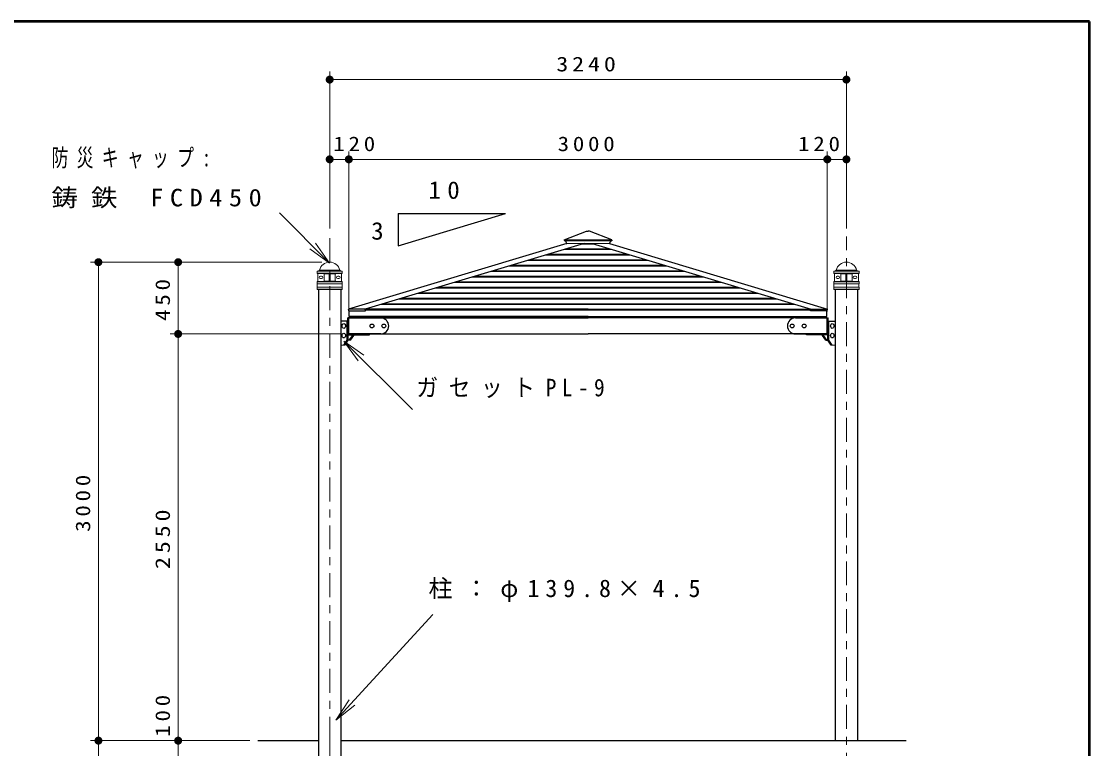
# Model space of a CAD drawing. Units: millimetres on the paper, scale 1:50. Extents: x -365 to 143, y 0 to 257.
# Drawn here: x -134 to 0, y 165.8 to 257 of the extents above; entities that cross this region are included whole.
import ezdxf
from ezdxf.enums import TextEntityAlignment as Align

# ---------------------------------------------------------------- set-up
doc = ezdxf.new("R2010")
doc.units = ezdxf.units.MM
doc.linetypes.add('USER2', pattern=[6, 3, -1, 1, -1])
doc.layers.add('LY_1', color=7, linetype='Continuous', lineweight=25)
doc.layers.add('LY_2', color=7, linetype='Continuous', lineweight=13)
doc.styles.add('ＭＳ ゴシック', font='')
doc.styles.get('ＭＳ ゴシック').set_extended_font_data('MS Gothic')

# ---------------------------------------------------------------- blocks, each defined once
blk = doc.blocks.new('filled_dot')
at = {"color": 0, "linetype": 'Continuous', "lineweight": -2, "const_width": 1.25}
blk.add_lwpolyline([(-0.625, 0, 1), (0.625, 0, 1)], format="xyb", close=True, dxfattribs=at)
blk = doc.blocks.new('open_arrow')
at = {"color": 0, "linetype": 'Continuous', "lineweight": -2}
blk.add_lwpolyline([(7.5, 1.25), (0, 0), (7.5, -1.25)], dxfattribs=at)

msp = doc.modelspace()

# ---------------------------------------------------------------- linework, layer by layer
at = {"layer": 'LY_1', "lineweight": 13}
for p, q in [((-95.298, 231.028), (-95.298, 250.697)), ((-30.498, 231.028), (-30.498, 250.697)), ((-95.298, 249.697), (-30.498, 249.697)), ((-92.898, 220.606), (-92.898, 240.697)), ((-32.898, 220.606), (-32.898, 240.697)), ((-95.298, 239.697), (-89.011, 239.697)), ((-92.898, 239.697), (-32.898, 239.697)), ((-36.663, 239.697), (-30.498, 239.697)), ((-95.301, 226.695), (-101.584, 232.977)), ((-96.298, 226.804), (-125.298, 226.804)), ((-124.298, 166.804), (-124.298, 226.804)), ((-114.298, 217.804), (-114.298, 226.804)), ((-96.878, 225.666), (-96.858, 225.686)), ((-96.878, 225.666), (-96.878, 225.406)), ((-96.878, 225.666), (-93.718, 225.666)), ((-96.878, 225.406), (-93.718, 225.406)), ((-96.878, 225.406), (-96.858, 225.386)), ((-96.858, 225.686), (-93.738, 225.686)), ((-96.858, 225.386), (-96.036, 225.35)), ((-96.858, 225.386), (-93.738, 225.386)), ((-96.798, 225.382), (-96.798, 224.39)), ((-96.696, 225.686), (-96.578, 225.804)), ((-96.578, 225.804), (-94.018, 225.804)), ((-95.998, 225.348), (-95.368, 225.348)), ((-95.998, 225.31), (-95.998, 224.461)), ((-95.368, 225.346), (-95.368, 224.426)), ((-94.598, 225.348), (-95.228, 225.348)), ((-95.228, 225.346), (-95.228, 224.426)), ((-94.598, 225.31), (-94.598, 224.461)), ((-93.738, 225.386), (-94.56, 225.35)), ((-93.9, 225.686), (-94.018, 225.804)), ((-93.798, 225.382), (-93.798, 224.39)), ((-93.738, 225.686), (-93.718, 225.666)), ((-93.738, 225.386), (-93.718, 225.406)), ((-93.718, 225.666), (-93.718, 225.406)), ((-32.078, 225.666), (-32.058, 225.686)), ((-32.078, 225.666), (-32.078, 225.406)), ((-32.078, 225.666), (-28.918, 225.666)), ((-32.078, 225.406), (-28.918, 225.406)), ((-32.078, 225.406), (-32.058, 225.386)), ((-32.058, 225.686), (-28.938, 225.686)), ((-32.058, 225.386), (-31.236, 225.35)), ((-32.058, 225.386), (-28.938, 225.386)), ((-31.998, 225.382), (-31.998, 224.39)), ((-31.896, 225.686), (-31.778, 225.804)), ((-31.778, 225.804), (-29.218, 225.804)), ((-31.198, 225.348), (-30.568, 225.348)), ((-31.198, 225.31), (-31.198, 224.461)), ((-30.568, 225.346), (-30.568, 224.426)), ((-29.798, 225.348), (-30.428, 225.348)), ((-30.428, 225.346), (-30.428, 224.426)), ((-29.798, 225.31), (-29.798, 224.461)), ((-28.938, 225.386), (-29.76, 225.35)), ((-29.1, 225.686), (-29.218, 225.804)), ((-28.998, 225.382), (-28.998, 224.39)), ((-28.938, 225.686), (-28.918, 225.666)), ((-28.938, 225.386), (-28.918, 225.406)), ((-28.918, 225.666), (-28.918, 225.406)), ((-96.838, 224.386), (-96.878, 224.346)), ((-96.878, 224.346), (-93.718, 224.346)), ((-96.878, 224.346), (-96.878, 224.106)), ((-96.878, 224.106), (-93.718, 224.106)), ((-96.878, 224.106), (-96.858, 224.086)), ((-96.858, 224.086), (-93.738, 224.086)), ((-96.858, 224.086), (-96.858, 223.686)), ((-96.838, 224.386), (-96.036, 224.421)), ((-96.838, 224.386), (-93.758, 224.386)), ((-96.448, 225.036), (-96.308, 225.036)), ((-96.448, 224.736), (-96.308, 224.736)), ((-95.998, 224.422), (-95.368, 224.422)), ((-94.598, 224.422), (-95.228, 224.422)), ((-93.758, 224.386), (-94.56, 224.421)), ((-94.148, 225.036), (-94.288, 225.036)), ((-94.148, 224.736), (-94.288, 224.736)), ((-93.758, 224.386), (-93.718, 224.346)), ((-93.718, 224.106), (-93.738, 224.086)), ((-93.738, 224.086), (-93.738, 223.686)), ((-93.718, 224.346), (-93.718, 224.106)), ((-32.038, 224.386), (-32.078, 224.346)), ((-32.078, 224.346), (-28.918, 224.346)), ((-32.078, 224.346), (-32.078, 224.106)), ((-32.078, 224.106), (-28.918, 224.106)), ((-32.078, 224.106), (-32.058, 224.086)), ((-32.058, 224.086), (-28.938, 224.086)), ((-32.058, 224.086), (-32.058, 223.686)), ((-32.038, 224.386), (-31.236, 224.421)), ((-32.038, 224.386), (-28.958, 224.386)), ((-31.648, 225.036), (-31.508, 225.036)), ((-31.648, 224.736), (-31.508, 224.736)), ((-31.198, 224.422), (-30.568, 224.422)), ((-29.798, 224.422), (-30.428, 224.422)), ((-28.958, 224.386), (-29.76, 224.421)), ((-29.348, 225.036), (-29.488, 225.036)), ((-29.348, 224.736), (-29.488, 224.736)), ((-28.958, 224.386), (-28.918, 224.346)), ((-28.918, 224.106), (-28.938, 224.086)), ((-28.938, 224.086), (-28.938, 223.686)), ((-28.918, 224.346), (-28.918, 224.106)), ((-96.858, 223.686), (-96.878, 223.666)), ((-96.878, 223.666), (-93.718, 223.666)), ((-96.878, 223.666), (-96.878, 223.426)), ((-96.878, 223.426), (-93.718, 223.426)), ((-96.878, 223.426), (-96.838, 223.386)), ((-96.858, 223.686), (-93.738, 223.686)), ((-96.838, 223.386), (-93.758, 223.386)), ((-93.718, 223.426), (-93.758, 223.386)), ((-93.738, 223.686), (-93.718, 223.666)), ((-93.718, 223.666), (-93.718, 223.426)), ((-32.058, 223.686), (-32.078, 223.666)), ((-32.078, 223.666), (-28.918, 223.666)), ((-32.078, 223.666), (-32.078, 223.426)), ((-32.078, 223.426), (-28.918, 223.426)), ((-32.078, 223.426), (-32.038, 223.386)), ((-32.058, 223.686), (-28.938, 223.686)), ((-32.038, 223.386), (-28.958, 223.386)), ((-28.918, 223.426), (-28.958, 223.386)), ((-28.938, 223.686), (-28.918, 223.666)), ((-28.918, 223.666), (-28.918, 223.426)), ((-93.818, 217.804), (-115.298, 217.804)), ((-114.298, 166.804), (-114.298, 217.804)), ((-93.4, 216.404), (-93.9, 216.404)), ((-93.504, 216.914), (-84.909, 208.32)), ((-32.395, 216.404), (-31.896, 216.404)), ((-94.534, 169.385), (-82.373, 182.61)), ((-114.298, 164.804), (-114.298, 173.076)), ((-105.298, 166.804), (-125.298, 166.804)), ((-105.298, 166.804), (-125.298, 166.804)), ((-124.298, 149.804), (-124.298, 166.804))]:
    msp.add_line(p, q, dxfattribs=at)
at = {"layer": 'LY_1'}
for p, q in [((-86.725, 228.865), (-73.245, 232.909)), ((-86.725, 232.909), (-73.245, 232.909)), ((-86.725, 232.909), (-86.725, 228.865)), ((-96.696, 223.386), (-96.696, 166.804)), ((-93.9, 223.386), (-93.9, 166.804)), ((-31.896, 223.386), (-31.896, 166.804)), ((-29.1, 223.386), (-29.1, 166.804)), ((-92.838, 219.973), (-92.838, 220.685)), ((-62.898, 219.973), (-92.838, 219.973)), ((-62.898, 219.973), (-32.958, 219.973)), ((-32.958, 219.973), (-32.958, 220.685)), ((-93.103, 217.004), (-93.103, 219.404)), ((-92.976, 217.004), (-92.976, 219.404)), ((-32.82, 217.004), (-32.82, 219.404)), ((-32.693, 217.004), (-32.693, 219.404)), ((-92.834, 217.004), (-92.41, 217.604)), ((-92.707, 217.004), (-92.283, 217.604)), ((-92.41, 217.604), (-92.41, 217.804)), ((-92.283, 217.604), (-92.41, 217.604)), ((-92.283, 217.604), (-92.283, 217.804)), ((-33.513, 217.604), (-33.513, 217.804)), ((-33.513, 217.604), (-33.385, 217.604)), ((-33.088, 217.004), (-33.513, 217.604)), ((-33.385, 217.604), (-33.385, 217.804)), ((-32.961, 217.004), (-33.385, 217.604)), ((-93.527, 216.404), (-93.103, 217.004)), ((-93.4, 216.404), (-92.976, 217.004)), ((-92.707, 217.004), (-93.103, 217.004)), ((-33.088, 217.004), (-32.693, 217.004)), ((-32.395, 216.404), (-32.82, 217.004)), ((-32.268, 216.404), (-32.693, 217.004)), ((-104.298, 166.804), (-96.696, 166.804)), ((-96.696, 166.804), (-96.696, 157.984)), ((-93.9, 166.804), (-23.005, 166.804)), ((-93.9, 166.804), (-93.9, 157.984))]:
    msp.add_line(p, q, dxfattribs=at)
at = {"layer": 'LY_1', "color": 2}
for p, q in [((-65.879, 229.596), (-63.096, 230.704)), ((-63.096, 230.704), (-62.898, 230.704)), ((-62.699, 230.704), (-62.898, 230.704)), ((-59.916, 229.596), (-62.699, 230.704)), ((-65.89, 229.57), (-65.861, 229.496)), ((-65.727, 229.483), (-65.591, 229.143)), ((-60.069, 229.483), (-60.204, 229.143)), ((-59.905, 229.57), (-59.935, 229.496)), ((-92.898, 219.404), (-93.9, 219.404)), ((-32.898, 219.404), (-31.896, 219.404))]:
    msp.add_line(p, q, dxfattribs=at)
at = {"layer": 'LY_1', "linetype": 'USER2', "lineweight": 13}
for p, q in [((-95.298, 166.804), (-95.298, 230.028)), ((-30.498, 162.29), (-30.498, 230.028)), ((-95.298, 166.804), (-95.298, 147.759))]:
    msp.add_line(p, q, dxfattribs=at)
at = {"layer": 'LY_1', "color": 131}
for p, q in [((-65.569, 229.13), (-92.922, 220.924)), ((-63.403, 229.13), (-90.859, 220.893)), ((-62.392, 229.13), (-34.937, 220.893)), ((-60.227, 229.13), (-32.874, 220.924)), ((-92.883, 220.685), (-92.943, 220.884)), ((-92.898, 217.884), (-92.898, 219.724)), ((-92.883, 220.685), (-90.796, 220.685)), ((-92.818, 219.804), (-62.898, 219.804)), ((-92.798, 219.804), (-92.798, 219.868)), ((-62.898, 219.868), (-92.798, 219.868)), ((-91.918, 219.804), (-92.798, 219.804)), ((-92.718, 219.804), (-91.878, 219.804)), ((-91.862, 219.973), (-91.862, 219.924)), ((-90.796, 220.685), (-90.859, 220.893)), ((-62.898, 219.868), (-32.998, 219.868)), ((-32.978, 219.804), (-62.898, 219.804)), ((-34.999, 220.685), (-34.937, 220.893)), ((-32.912, 220.685), (-34.999, 220.685)), ((-33.934, 219.973), (-33.934, 219.924)), ((-33.078, 219.804), (-33.918, 219.804)), ((-33.878, 219.804), (-32.998, 219.804)), ((-32.998, 219.804), (-32.998, 219.868)), ((-32.912, 220.685), (-32.852, 220.884)), ((-32.898, 217.884), (-32.898, 219.724)), ((-92.898, 217.804), (-92.898, 219.404)), ((-32.898, 217.804), (-32.898, 219.404)), ((-92.283, 217.804), (-92.898, 217.804)), ((-92.818, 217.804), (-62.898, 217.804)), ((-32.978, 217.804), (-62.898, 217.804)), ((-33.513, 217.804), (-32.898, 217.804))]:
    msp.add_line(p, q, dxfattribs=at)
at = {"layer": 'LY_1', "color": 2, "lineweight": 13}
for p, q in [((-65.888, 229.589), (-62.898, 229.589)), ((-65.842, 229.483), (-62.898, 229.483)), ((-65.572, 229.13), (-62.898, 229.13)), ((-59.907, 229.589), (-62.898, 229.589)), ((-59.953, 229.483), (-62.898, 229.483)), ((-60.223, 229.13), (-62.898, 229.13))]:
    msp.add_line(p, q, dxfattribs=at)
at = {"layer": 'LY_1', "color": 12, "lineweight": 13}
for p, q in [((-63.588, 229.075), (-62.898, 229.075)), ((-62.208, 229.075), (-62.898, 229.075)), ((-67.871, 227.79), (-62.898, 227.79)), ((-65.886, 228.385), (-62.898, 228.385)), ((-65.572, 228.479), (-62.898, 228.479)), ((-60.223, 228.479), (-62.898, 228.479)), ((-59.909, 228.385), (-62.898, 228.385)), ((-57.925, 227.79), (-62.898, 227.79)), ((-72.468, 226.411), (-62.898, 226.411)), ((-70.484, 227.006), (-62.898, 227.006)), ((-70.17, 227.1), (-62.898, 227.1)), ((-68.185, 227.695), (-62.898, 227.695)), ((-57.61, 227.695), (-62.898, 227.695)), ((-55.626, 227.1), (-62.898, 227.1)), ((-55.312, 227.006), (-62.898, 227.006)), ((-53.327, 226.411), (-62.898, 226.411)), ((-75.081, 225.627), (-62.898, 225.627)), ((-74.767, 225.721), (-62.898, 225.721)), ((-72.783, 226.316), (-62.898, 226.316)), ((-53.013, 226.316), (-62.898, 226.316)), ((-51.028, 225.721), (-62.898, 225.721)), ((-50.714, 225.627), (-62.898, 225.627)), ((-79.679, 224.247), (-62.898, 224.247)), ((-79.365, 224.342), (-62.898, 224.342)), ((-77.38, 224.937), (-62.898, 224.937)), ((-77.066, 225.031), (-62.898, 225.031)), ((-48.73, 225.031), (-62.898, 225.031)), ((-48.415, 224.937), (-62.898, 224.937)), ((-46.431, 224.342), (-62.898, 224.342)), ((-46.116, 224.247), (-62.898, 224.247)), ((-84.277, 222.868), (-62.898, 222.868)), ((-83.962, 222.962), (-62.898, 222.962)), ((-81.978, 223.558), (-62.898, 223.558)), ((-81.663, 223.652), (-62.898, 223.652)), ((-44.132, 223.652), (-62.898, 223.652)), ((-43.818, 223.558), (-62.898, 223.558)), ((-41.833, 222.962), (-62.898, 222.962)), ((-41.519, 222.868), (-62.898, 222.868)), ((-88.874, 221.489), (-62.898, 221.489)), ((-88.56, 221.583), (-62.898, 221.583)), ((-86.575, 222.178), (-62.898, 222.178)), ((-86.261, 222.273), (-62.898, 222.273)), ((-39.534, 222.273), (-62.898, 222.273)), ((-39.22, 222.178), (-62.898, 222.178)), ((-37.236, 221.583), (-62.898, 221.583)), ((-36.921, 221.489), (-62.898, 221.489))]:
    msp.add_line(p, q, dxfattribs=at)
at = {"layer": 'LY_1', "color": 40}
for p, q in [((-88.898, 219.804), (-93.018, 219.804)), ((-93.018, 217.684), (-93.018, 219.804)), ((-36.898, 219.804), (-32.778, 219.804)), ((-32.778, 217.684), (-32.778, 219.804)), ((-88.898, 217.804), (-93.018, 217.804)), ((-93.018, 217.684), (-90.298, 217.684)), ((-90.298, 217.684), (-90.298, 217.804)), ((-36.898, 217.804), (-32.778, 217.804)), ((-35.498, 217.684), (-35.498, 217.804)), ((-32.778, 217.684), (-35.498, 217.684))]:
    msp.add_line(p, q, dxfattribs=at)
at = {"layer": 'LY_1', "color": 4}
for q in [(-92.898, 220.893), (-32.898, 220.893)]:
    msp.add_line((-62.898, 220.893), q, dxfattribs=at)
at = {"layer": 'LY_1', "color": 4, "lineweight": 13}
for p in [(-90.83, 220.799), (-34.965, 220.799)]:
    msp.add_line(p, (-62.898, 220.799), dxfattribs=at)
at = {"layer": 'LY_1', "color": 40}
for centre in [(-89.998, 218.804), (-88.498, 218.804), (-37.298, 218.804), (-35.798, 218.804)]:
    msp.add_circle(centre, 0.24, dxfattribs=at)
at = {"layer": 'LY_1', "color": 2}
for centre, start, end in [((-65.872, 229.578), 111.7, 201.7), ((-65.842, 229.503), 201.7, 270), ((-65.572, 229.15), 196.7, 270), ((-60.223, 229.15), 270, 343.3), ((-59.953, 229.503), 270, 338.3), ((-59.924, 229.578), 338.3, 68.3)]:
    msp.add_arc(centre, 0.02, start, end, dxfattribs=at)
at = {"layer": 'LY_1', "lineweight": 13}
for centre, radius, start, end in [((-95.298, 225.484), 1.319, 14.00253, 165.99746), ((-30.498, 225.484), 1.319, 14.00253, 165.99746), ((-96.038, 225.31), 0.04, 0, 87.5), ((-95.408, 225.346), 0.04, 0, 90), ((-95.188, 225.346), 0.04, 90, 180), ((-94.558, 225.31), 0.04, 92.5, 180), ((-31.238, 225.31), 0.04, 0, 87.5), ((-30.608, 225.346), 0.04, 0, 90), ((-30.388, 225.346), 0.04, 90, 180), ((-29.758, 225.31), 0.04, 92.5, 180), ((-96.448, 224.886), 0.15, 90, 270), ((-96.308, 224.886), 0.15, 270, 90), ((-96.038, 224.461), 0.04, 272.5, 0), ((-95.408, 224.426), 0.04, 270, 0), ((-95.188, 224.426), 0.04, 180, 270), ((-94.558, 224.461), 0.04, 180, 267.5), ((-94.288, 224.886), 0.15, 90, 270), ((-94.148, 224.886), 0.15, 270, 90), ((-31.648, 224.886), 0.15, 90, 270), ((-31.508, 224.886), 0.15, 270, 90), ((-31.238, 224.461), 0.04, 272.5, 0), ((-30.608, 224.426), 0.04, 270, 0), ((-30.388, 224.426), 0.04, 180, 270), ((-29.758, 224.461), 0.04, 180, 267.5), ((-29.488, 224.886), 0.15, 90, 270), ((-29.348, 224.886), 0.15, 270, 90)]:
    msp.add_arc(centre, radius, start, end, dxfattribs=at)
at = {"layer": 'LY_1', "color": 131}
for centre, radius, start, end in [((-92.913, 220.894), 0.032, 106.69924, 196.69924), ((-92.818, 219.724), 0.08, 90, 180), ((-91.918, 219.924), 0.056, 270, 0), ((-33.878, 219.924), 0.056, 180, 270), ((-32.978, 219.724), 0.08, 0, 90), ((-32.883, 220.894), 0.032, 343.30076, 73.30076), ((-92.818, 217.884), 0.08, 180, 270), ((-32.978, 217.884), 0.08, 270, 0)]:
    msp.add_arc(centre, radius, start, end, dxfattribs=at)
at = {"layer": 'LY_1', "color": 40}
for centre, start, end in [((-88.898, 218.804), 270, 90), ((-36.898, 218.804), 90, 270)]:
    msp.add_arc(centre, 1, start, end, dxfattribs=at)
at = {"layer": 'LY_1'}
for centre in [(-93.527, 218.804), (-32.268, 218.804), (-93.527, 217.604), (-32.268, 217.604)]:
    msp.add_ellipse(centre, major_axis=(0, 0.3), ratio=0.707107, dxfattribs=at)
at = {"layer": 'LY_2', "lineweight": 50}
for p, q in [((0, 257), (-365, 257)), ((0, 0), (0, 257))]:
    msp.add_line(p, q, dxfattribs=at)

# ---------------------------------------------------------------- block references
at = {"layer": 'LY_1', "lineweight": 13, "xscale": 0.4, "yscale": 0.4}
for p in [(-95.298, 249.697), (-95.298, 239.697), (-92.898, 239.697), (-32.898, 239.697)]:
    msp.add_blockref('filled_dot', p, dxfattribs=at)
for name, p, rotation in [('filled_dot', (-30.498, 249.697), 180), ('filled_dot', (-92.898, 239.697), 180), ('filled_dot', (-32.898, 239.697), 180), ('filled_dot', (-30.498, 239.697), 180), ('open_arrow', (-95.301, 226.695), 135), ('filled_dot', (-124.298, 226.804), 270), ('filled_dot', (-114.298, 226.804), 270), ('filled_dot', (-114.298, 217.804), 270), ('filled_dot', (-114.298, 217.804), 90), ('open_arrow', (-93.504, 216.914), 315), ('open_arrow', (-94.534, 169.385), 47.4), ('filled_dot', (-124.298, 166.804), 90), ('filled_dot', (-124.298, 166.804), 270), ('filled_dot', (-114.298, 166.804), 90), ('filled_dot', (-114.298, 166.804), 270)]:
    msp.add_blockref(name, p, dxfattribs=dict(at, rotation=rotation))

# ---------------------------------------------------------------- texts
at = {"layer": 'LY_1', "style": 'ＭＳ ゴシック', "width": 1.05}
msp.add_text('3', height=2.199, dxfattribs=at).set_placement((-89.312, 230.729), align=Align.MIDDLE_CENTER)
at = {"layer": 'LY_1', "style": 'ＭＳ ゴシック'}
for s, insert, char_height, attachment_point in [('\\T1.33;\\W1.2;3240', (-62.898, 250.697), 1.833, 8), ('\\T1.33;\\W1.15;120', (-91.98, 240.697), 1.833, 8), ('\\T1.33;\\W1.15;3000', (-62.898, 240.697), 1.833, 8), ('\\T1.33;\\W1.15;120', (-33.695, 240.697), 1.833, 8), ('\\T1.5;\\W0.7;防災キャップ:', (-130.169, 239.777), 2.199, 4), ('\\T1.5;\\W1.1;鋳鉄\\~FCD450', (-130.169, 234.777), 2.199, 4), ('\\T1.5;\\W1.05;10', (-80.557, 235.829), 2.199, 5), ('\\T1.5;\\W0.9;ガセットPL-9', (-84.409, 210.97), 2.199, 4), ('\\T1.5;柱：φ139.8×4.5', (-82.906, 185.61), 2.199, 4)]:
    msp.add_mtext(s, dxfattribs=dict(at, insert=insert, char_height=char_height, attachment_point=attachment_point))
at = {"layer": 'LY_1', "char_height": 1.833, "attachment_point": 8, "rotation": 90, "style": 'ＭＳ ゴシック'}
for s, insert in [('\\T1.33;\\W1.15;450', (-115.298, 222.304)), ('\\T1.33;\\W1.15;3000', (-125.298, 196.804)), ('\\T1.33;\\W1.2;2550', (-115.298, 192.304)), ('\\T1.33;\\W1.15;100', (-115.298, 170.16))]:
    msp.add_mtext(s, dxfattribs=dict(at, insert=insert))

doc.saveas('drawing.dxf')
